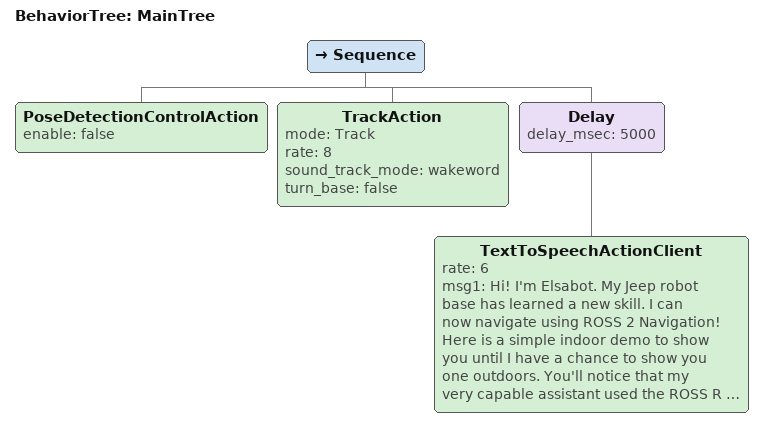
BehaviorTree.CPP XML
<root BTCPP_format="4" main_tree_to_execute="MainTree">
	<BehaviorTree ID="MainTree">
		<Sequence>
			<PoseDetectionControlAction enable="false" />
      		<TrackAction mode="Track" rate="8" sound_track_mode="wakeword" turn_base="false" />
			<Delay delay_msec="5000">
				<TextToSpeechActionClient rate="6" msg1="Hi! I'm Elsabot.  My Jeep robot base has learned a new skill.  I can now navigate using ROSS 2 Navigation!  Here is a simple indoor demo to show you until I have a chance to show you one outdoors.   You'll notice that my very capable assistant used the ROSS R VIZ program to instruct my base to turn around.  Thanks for watching. See you later." />
			</Delay>
		</Sequence>

	</BehaviorTree>
</root>
